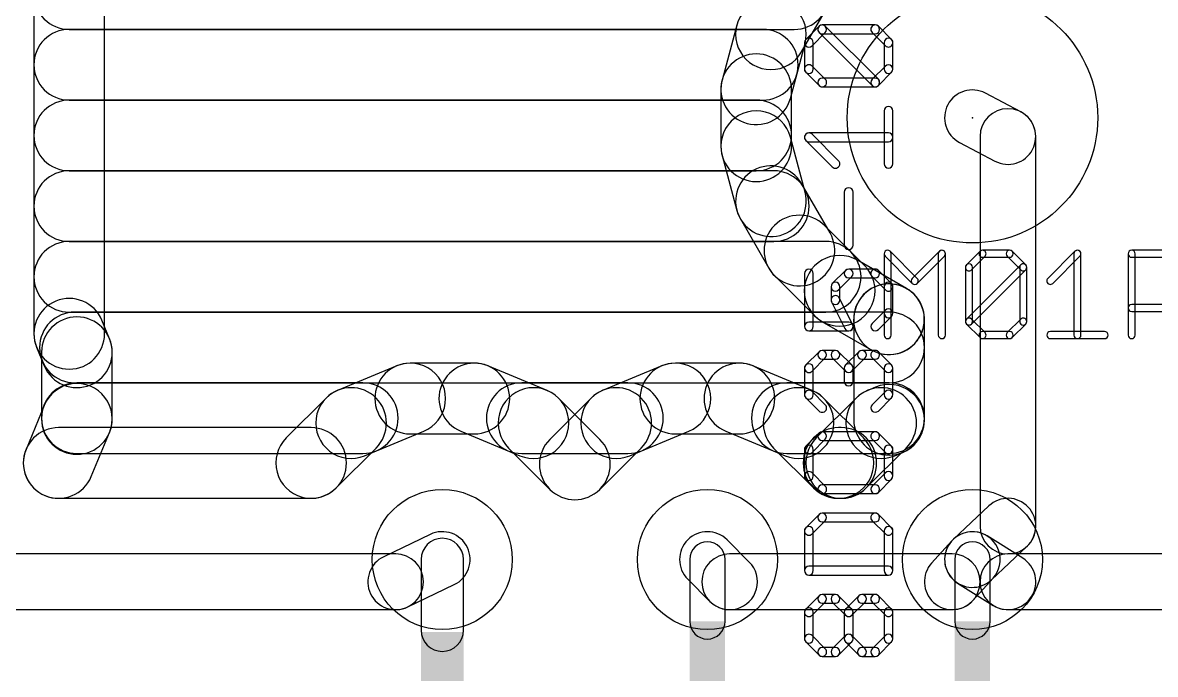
# Model space of a CAD drawing. Extents: x -1 to 100, y 0 to 80.
# Drawn here: x 71.44 to 87.72, y 18.67 to 28.04 of the extents above; entities that cross this region are included whole.
import ezdxf

# ---------------------------------------------------------------- set-up
doc = ezdxf.new("R2010")
doc.units = 0
for name, color, linetype in [('1', 22, 'CONTINUOUS'), ('17', 82, 'CONTINUOUS'), ('21', 253, 'CONTINUOUS'), ('23', 7, 'CONTINUOUS'), ('27', 253, 'CONTINUOUS'), ('51', 253, 'CONTINUOUS')]:
    doc.layers.add(name, color=color, linetype=linetype)

# ---------------------------------------------------------------- blocks, each defined once
blk = doc.blocks.new('RECT')
blk.add_solid([(-0.5, -0.5), (0.5, -0.5), (-0.5, 0.5), (0.5, 0.5)])
blk = doc.blocks.new('ROUNDP')
blk.add_circle((0, 0), 0.5)

msp = doc.modelspace()

# ---------------------------------------------------------------- linework, layer by layer
at = {"layer": '1'}
for points in [[(72.616, 23.5645), (72.616, 28.5872, 1), (71.6, 28.5872), (71.6, 23.5645, 1)], [(82.163, 28.8324), (81.7539, 28.1236, 1), (82.6337, 27.6156), (83.0429, 28.3244, 1)], [(72.108, 27.94), (82.5277, 27.94, 1), (82.5277, 28.956), (72.108, 28.956, 1)], [(81.7031, 28.0011), (81.4913, 27.2107, 1), (82.4727, 26.9477), (82.6845, 27.7382, 1)], [(72.108, 26.924), (82.0765, 26.924, 1), (82.0765, 27.94), (72.108, 27.94, 1)], [(81.474, 27.0792), (81.474, 26.2608, 1), (82.49, 26.2608), (82.49, 27.0792, 1)], [(85.7872, 26.7535), (85.2772, 27.0235, 1), (84.9028, 26.3165), (85.4128, 26.0465, 1)], [(72.108, 25.908), (81.982, 25.908, 1), (81.982, 26.924), (72.108, 26.924, 1)], [(81.4913, 26.1293), (81.7031, 25.3389, 1), (82.6845, 25.6018), (82.4727, 26.3923, 1)], [(85.2, 26.4), (85.2, 20.8, 1), (86, 20.8), (86, 26.4, 1)], [(72.108, 24.892), (82.2344, 24.892, 1), (82.2344, 25.908), (72.108, 25.908, 1)], [(81.7539, 25.2164), (82.163, 24.5076, 1), (83.0429, 25.0156), (82.6337, 25.7244, 1)], [(82.2438, 24.4024), (82.8224, 23.8238, 1), (83.5409, 24.5422), (82.9622, 25.1209, 1)], [(72.108, 23.876), (82.9806, 23.876, 1), (82.9806, 24.892), (72.108, 24.892, 1)], [(82.9276, 23.743), (83.6364, 23.3339, 1), (84.1444, 24.2137), (83.4356, 24.6229, 1)], [(83.7588, 23.2831), (83.7605, 23.2827, 1), (84.0235, 24.264), (84.0219, 24.2645, 1)], [(83.384, 23.7734), (83.384, 22.3289, 1), (84.4, 22.3289), (84.4, 23.7734, 1)], [(72.6873, 23.4934), (72.5773, 23.7589, 1), (71.6387, 23.3701), (71.7487, 23.1046, 1)], [(72.1894, 22.86), (83.892, 22.86, 1), (83.892, 23.876), (72.1894, 23.876, 1)], [(72.726, 22.341), (72.726, 23.299, 1), (71.71, 23.299), (71.71, 22.341, 1)], [(76.8152, 23.1037), (75.9646, 22.7514, 1), (76.3534, 21.8127), (77.204, 22.1651, 1)], [(77.9304, 23.1424), (77.0096, 23.1424, 1), (77.0096, 22.1264), (77.9304, 22.1264, 1)], [(78.9754, 22.7514), (78.1248, 23.1037, 1), (77.736, 22.1651), (78.5866, 21.8127, 1)], [(80.6252, 23.1037), (79.7746, 22.7514, 1), (80.1634, 21.8127), (81.014, 22.1651, 1)], [(81.7404, 23.1424), (80.8196, 23.1424, 1), (80.8196, 22.1264), (81.7404, 22.1264, 1)], [(82.7854, 22.7514), (81.9348, 23.1037, 1), (81.546, 22.1651), (82.3966, 21.8127, 1)], [(72.4251, 21.5136), (72.6873, 22.1466, 1), (71.7487, 22.5354), (71.4865, 21.9024, 1)], [(72.218, 21.844), (76.3279, 21.844, 1), (76.3279, 22.86), (72.218, 22.86, 1)], [(78.6121, 21.844), (80.1379, 21.844, 1), (80.1379, 22.86), (78.6121, 22.86, 1)], [(82.4221, 21.844), (83.892, 21.844, 1), (83.892, 22.86), (82.4221, 22.86, 1)], [(83.6976, 22.7982), (83.5846, 22.7514, 1), (83.9734, 21.8127), (84.0864, 21.8595, 1)], [(75.7998, 22.6413), (75.2257, 22.0672, 1), (75.9442, 21.3488), (76.5182, 21.9228, 1)], [(79.7342, 22.0473), (79.1402, 22.6413, 1), (78.4218, 21.9228), (79.0158, 21.3288, 1)], [(79.6098, 22.6413), (79.0158, 22.0473, 1), (79.7342, 21.3288), (80.3282, 21.9228, 1)], [(83.5243, 22.0672), (82.9502, 22.6413, 1), (82.2318, 21.9228), (82.8058, 21.3488, 1)], [(83.4198, 22.6413), (82.8457, 22.0672, 1), (83.5642, 21.3488), (84.1382, 21.9228, 1)], [(75.5849, 22.216), (71.9558, 22.216, 1), (71.9558, 21.2), (75.5849, 21.2, 1)], [(83.2049, 22.216), (83.1651, 22.216, 1), (83.1651, 21.2), (83.2049, 21.2, 1)], [(85.3259, 21.0913), (84.8159, 20.6113, 1), (85.3641, 20.0287), (85.8741, 20.5087, 1)], [(76.9724, 19.6391), (77.6424, 19.9591, 1), (77.2976, 20.6809), (76.6276, 20.3609, 1)], [(81.8828, 20.2828), (81.5628, 20.6028, 1), (80.9972, 20.0372), (81.3172, 19.7172, 1)], [(85.0964, 19.7314), (85.3864, 20.0514, 1), (84.7936, 20.5886), (84.5036, 20.2686, 1)], [(85.8126, 20.3388), (85.3026, 20.6588, 1), (84.8774, 19.9812), (85.3874, 19.6612, 1)], [(68.8, 19.6), (76.8, 19.6, 1), (76.8, 20.4), (68.8, 20.4, 1)], [(84.8, 20.4), (81.6, 20.4, 1), (81.6, 19.6), (84.8, 19.6, 1)], [(85.6, 19.6), (88.8, 19.6, 1), (88.8, 20.4), (85.6, 20.4, 1)]]:
    msp.add_lwpolyline(points, format="xyb", close=True, dxfattribs=at)
at = {"layer": '23'}
msp.add_point((85.09, 26.67), dxfattribs=at)
at = {"layer": '27'}
for points in [[(82.7844, 27.7043), (82.9751, 27.895, 1), (82.8853, 27.9848), (82.6946, 27.7942, 1)], [(82.9302, 27.8764), (83.6928, 27.8764, 1), (83.6928, 28.0034), (82.9302, 28.0034, 1)], [(83.7377, 27.2222), (82.9751, 27.9848, 1), (82.8853, 27.895), (83.6479, 27.1324, 1)], [(83.6479, 27.895), (83.8386, 27.7043, 1), (83.9284, 27.7942), (83.7377, 27.9848, 1)], [(82.803, 27.3679), (82.803, 27.7492, 1), (82.676, 27.7492), (82.676, 27.3679, 1)], [(83.82, 27.7492), (83.82, 27.3679, 1), (83.947, 27.3679), (83.947, 27.7492, 1)], [(82.9751, 27.2222), (82.7844, 27.4128, 1), (82.6946, 27.323), (82.8853, 27.1324, 1)], [(83.8386, 27.4128), (83.6479, 27.2222, 1), (83.7377, 27.1324), (83.9284, 27.323, 1)], [(83.6928, 27.2408), (82.9302, 27.2408, 1), (82.9302, 27.1138), (83.6928, 27.1138, 1)], [(83.947, 26.0079), (83.947, 26.7705, 1), (83.82, 26.7705), (83.82, 26.0079, 1)], [(83.1658, 26.0528), (82.7844, 26.4341, 1), (82.6946, 26.3443), (83.0759, 25.963, 1)], [(82.7395, 26.3257), (83.8835, 26.3257, 1), (83.8835, 26.4527), (82.7395, 26.4527, 1)], [(83.375, 24.8385), (83.375, 25.6011, 1), (83.248, 25.6011), (83.248, 24.8385, 1)], [(83.9216, 23.5458), (83.9216, 24.7152, 1), (83.82, 24.7152), (83.82, 23.5458, 1)], [(83.8349, 24.6793), (84.2247, 24.2895, 1), (84.2965, 24.3613), (83.9067, 24.7511, 1)], [(84.2965, 24.2895), (84.6863, 24.6793, 1), (84.6145, 24.7511), (84.2247, 24.3613, 1)], [(84.5996, 24.7152), (84.5996, 23.5458, 1), (84.7012, 23.5458), (84.7012, 24.7152, 1)], [(85.0761, 24.4844), (85.271, 24.6793, 1), (85.1992, 24.7511), (85.0043, 24.5562, 1)], [(85.2351, 24.6644), (85.6249, 24.6644, 1), (85.6249, 24.766), (85.2351, 24.766, 1)], [(85.589, 24.6793), (85.7839, 24.4844, 1), (85.8557, 24.5562), (85.6608, 24.7511, 1)], [(86.2455, 24.2895), (86.6353, 24.6793, 1), (86.5635, 24.7511), (86.1737, 24.3613, 1)], [(86.5486, 24.7152), (86.5486, 23.5458, 1), (86.6502, 23.5458), (86.6502, 24.7152, 1)], [(87.4298, 23.5458), (87.4298, 24.7152, 1), (87.3282, 24.7152), (87.3282, 23.5458, 1)], [(87.379, 24.6644), (87.9637, 24.6644, 1), (87.9637, 24.766), (87.379, 24.766, 1)], [(82.676, 24.4317), (82.676, 23.6691, 1), (82.803, 23.6691), (82.803, 24.4317, 1)], [(83.1658, 24.1962), (83.3564, 24.3868, 1), (83.2666, 24.4766), (83.0759, 24.286, 1)], [(83.3115, 24.3682), (83.6928, 24.3682, 1), (83.6928, 24.4952), (83.3115, 24.4952, 1)], [(83.6479, 24.3868), (83.8386, 24.1962, 1), (83.9284, 24.286), (83.7377, 24.4766, 1)], [(85.091, 23.7407), (85.091, 24.5203, 1), (84.9894, 24.5203), (84.9894, 23.7407, 1)], [(85.0761, 23.7048), (85.8557, 24.4844, 1), (85.7839, 24.5562), (85.0043, 23.7766, 1)], [(85.769, 24.5203), (85.769, 23.7407, 1), (85.8706, 23.7407), (85.8706, 24.5203, 1)], [(83.1844, 24.0504), (83.1844, 24.2411, 1), (83.0573, 24.2411), (83.0573, 24.0504, 1)], [(83.82, 24.2411), (83.82, 23.8597, 1), (83.947, 23.8597), (83.947, 24.2411, 1)], [(83.3683, 23.6975), (83.1776, 24.0788, 1), (83.0641, 24.022), (83.2547, 23.6407, 1)], [(87.9637, 23.9864), (87.379, 23.9864, 1), (87.379, 23.8848), (87.9637, 23.8848, 1)], [(83.8386, 23.9046), (83.6479, 23.714, 1), (83.7377, 23.6242), (83.9284, 23.8148, 1)], [(85.271, 23.5817), (85.0761, 23.7766, 1), (85.0043, 23.7048), (85.1992, 23.5099, 1)], [(85.7839, 23.7766), (85.589, 23.5817, 1), (85.6608, 23.5099), (85.8557, 23.7048, 1)], [(82.7395, 23.6056), (83.3115, 23.6056, 1), (83.3115, 23.7326), (82.7395, 23.7326, 1)], [(85.6249, 23.5966), (85.2351, 23.5966, 1), (85.2351, 23.495), (85.6249, 23.495, 1)], [(86.2096, 23.495), (86.9892, 23.495, 1), (86.9892, 23.5966), (86.2096, 23.5966, 1)], [(82.7844, 23.0268), (82.9751, 23.2174, 1), (82.8853, 23.3072), (82.6946, 23.1166, 1)], [(82.9302, 23.1988), (83.1209, 23.1988, 1), (83.1209, 23.3258), (82.9302, 23.3258, 1)], [(83.0759, 23.2174), (83.2666, 23.0268, 1), (83.3564, 23.1166), (83.1658, 23.3072, 1)], [(83.3564, 23.0268), (83.5471, 23.2174, 1), (83.4573, 23.3072), (83.2666, 23.1166, 1)], [(83.5022, 23.1988), (83.6928, 23.1988, 1), (83.6928, 23.3258), (83.5022, 23.3258, 1)], [(83.6479, 23.2174), (83.8386, 23.0268, 1), (83.9284, 23.1166), (83.7377, 23.3072, 1)], [(82.803, 22.6903), (82.803, 23.0717, 1), (82.676, 23.0717), (82.676, 22.6903, 1)], [(83.248, 23.0717), (83.248, 22.881, 1), (83.375, 22.881), (83.375, 23.0717, 1)], [(83.82, 23.0717), (83.82, 22.6903, 1), (83.947, 22.6903), (83.947, 23.0717, 1)], [(82.9751, 22.5446), (82.7844, 22.7352, 1), (82.6946, 22.6454), (82.8853, 22.4548, 1)], [(83.8386, 22.7352), (83.6479, 22.5446, 1), (83.7377, 22.4548), (83.9284, 22.6454, 1)], [(82.8853, 22.1378), (82.6946, 21.9472, 1), (82.7844, 21.8574), (82.9751, 22.048, 1)], [(83.6928, 22.1564), (82.9302, 22.1564, 1), (82.9302, 22.0294), (83.6928, 22.0294, 1)], [(83.9284, 21.9472), (83.7377, 22.1378, 1), (83.6479, 22.048), (83.8386, 21.8574, 1)], [(82.676, 21.9023), (82.676, 21.5209, 1), (82.803, 21.5209), (82.803, 21.9023, 1)], [(83.947, 21.5209), (83.947, 21.9023, 1), (83.82, 21.9023), (83.82, 21.5209, 1)], [(82.6946, 21.476), (82.8853, 21.2854, 1), (82.9751, 21.3752), (82.7844, 21.5658, 1)], [(83.7377, 21.2854), (83.9284, 21.476, 1), (83.8386, 21.5658), (83.6479, 21.3752, 1)], [(82.9302, 21.2668), (83.6928, 21.2668, 1), (83.6928, 21.3938), (82.9302, 21.3938, 1)], [(82.8853, 20.9684), (82.6946, 20.7778, 1), (82.7844, 20.688), (82.9751, 20.8786, 1)], [(83.6928, 20.987), (82.9302, 20.987, 1), (82.9302, 20.86), (83.6928, 20.86, 1)], [(83.9284, 20.7778), (83.7377, 20.9684, 1), (83.6479, 20.8786), (83.8386, 20.688, 1)], [(82.676, 20.7329), (82.676, 20.1609, 1), (82.803, 20.1609), (82.803, 20.7329, 1)], [(83.947, 20.1609), (83.947, 20.7329, 1), (83.82, 20.7329), (83.82, 20.1609, 1)], [(82.7395, 20.0974), (83.8835, 20.0974, 1), (83.8835, 20.2244), (82.7395, 20.2244, 1)], [(82.7844, 19.5186), (82.9751, 19.7092, 1), (82.8853, 19.799), (82.6946, 19.6084, 1)], [(82.9302, 19.6906), (83.1209, 19.6906, 1), (83.1209, 19.8176), (82.9302, 19.8176, 1)], [(83.0759, 19.7092), (83.2666, 19.5186, 1), (83.3564, 19.6084), (83.1658, 19.799, 1)], [(83.3564, 19.5186), (83.5471, 19.7092, 1), (83.4573, 19.799), (83.2666, 19.6084, 1)], [(83.5022, 19.6906), (83.6928, 19.6906, 1), (83.6928, 19.8176), (83.5022, 19.8176, 1)], [(83.6479, 19.7092), (83.8386, 19.5186, 1), (83.9284, 19.6084), (83.7377, 19.799, 1)], [(82.803, 19.1821), (82.803, 19.5635, 1), (82.676, 19.5635), (82.676, 19.1821, 1)], [(83.375, 19.1821), (83.375, 19.5635, 1), (83.248, 19.5635), (83.248, 19.1821, 1)], [(83.82, 19.5635), (83.82, 19.1821, 1), (83.947, 19.1821), (83.947, 19.5635, 1)], [(82.9751, 19.0364), (82.7844, 19.227, 1), (82.6946, 19.1372), (82.8853, 18.9466, 1)], [(83.2666, 19.227), (83.0759, 19.0364, 1), (83.1658, 18.9466), (83.3564, 19.1372, 1)], [(83.5471, 19.0364), (83.3564, 19.227, 1), (83.2666, 19.1372), (83.4573, 18.9466, 1)], [(83.8386, 19.227), (83.6479, 19.0364, 1), (83.7377, 18.9466), (83.9284, 19.1372, 1)], [(83.1209, 19.055), (82.9302, 19.055, 1), (82.9302, 18.928), (83.1209, 18.928, 1)], [(83.6928, 19.055), (83.5022, 19.055, 1), (83.5022, 18.928), (83.6928, 18.928, 1)]]:
    msp.add_lwpolyline(points, format="xyb", close=True, dxfattribs=at)
at = {"layer": '51'}
for points in [[(77.1652, 20.32), (77.1652, 19.304, 1), (77.7748, 19.304), (77.7748, 20.32, 1)], [(81.026, 20.32), (81.026, 19.431, 1), (81.534, 19.431), (81.534, 20.32, 1)], [(84.836, 20.32), (84.836, 19.431, 1), (85.344, 19.431), (85.344, 20.32, 1)]]:
    msp.add_lwpolyline(points, format="xyb", close=True, dxfattribs=at)

# ---------------------------------------------------------------- block references
at = {"layer": '17'}
for p, xscale, yscale, rotation in [((85.09, 26.67), 3.6, 3.6, 90), ((85.09, 26.67), 3.6, 3.6, 90), ((77.47, 20.32), 2.0128, 2.0128, 270), ((77.47, 20.32), 2.0128, 2.0128, 270), ((81.28, 20.32), 2.0128, 2.0128, 90), ((81.28, 20.32), 2.0128, 2.0128, 90), ((85.09, 20.32), 2.0128, 2.0128, 270), ((85.09, 20.32), 2.0128, 2.0128, 270)]:
    msp.add_blockref('ROUNDP', p, dxfattribs=dict(at, xscale=xscale, yscale=yscale, rotation=rotation))
at = {"layer": '21'}
for p, xscale, yscale, rotation in [((81.28, 18.4785), 1.905, 0.508, 90), ((85.09, 18.4785), 1.905, 0.508, 270), ((77.47, 18.8468), 0.8636, 0.6096, 270)]:
    msp.add_blockref('RECT', p, dxfattribs=dict(at, xscale=xscale, yscale=yscale, rotation=rotation))

doc.saveas('drawing.dxf')
